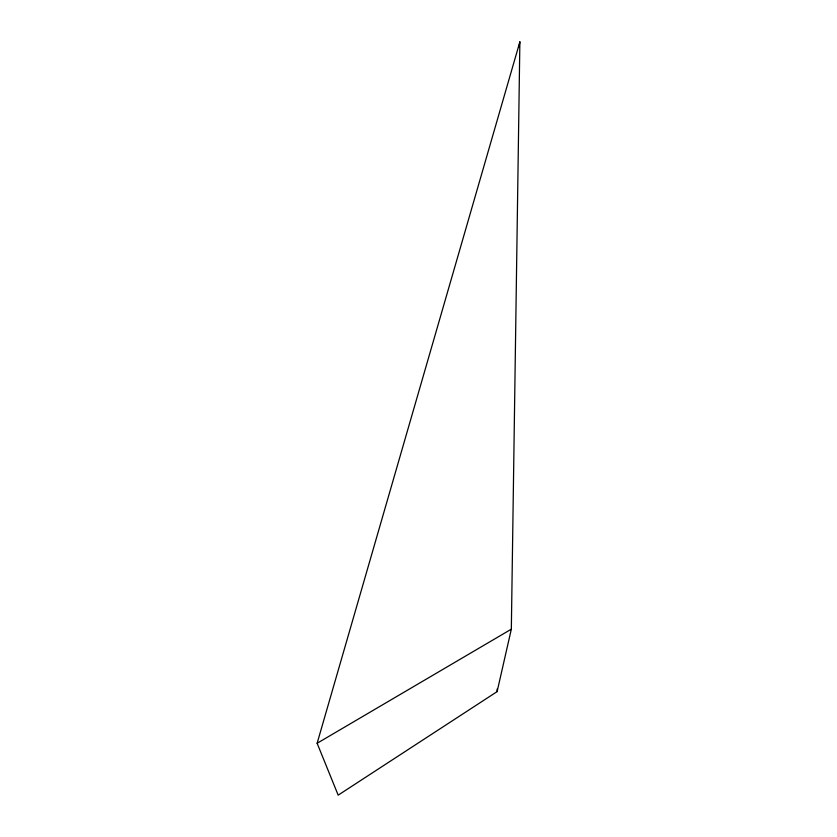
<?xml version="1.0" encoding="UTF-8"?>
<svg xmlns="http://www.w3.org/2000/svg" width="837" height="837" viewBox="0 0 837 837"><rect width="100%" height="100%" fill="white"/><g stroke="black" fill="none" stroke-linecap="round" stroke-linejoin="round"><path stroke-width="1.26" d="M497.115 691.624L511.334 629.173L519.871 41.85L317.129 743.266L338.179 795.15L497.115 691.624L497.147 689.008M519.024 46.977L519.871 41.85M317.129 743.266L511.334 629.173"/></g></svg>
